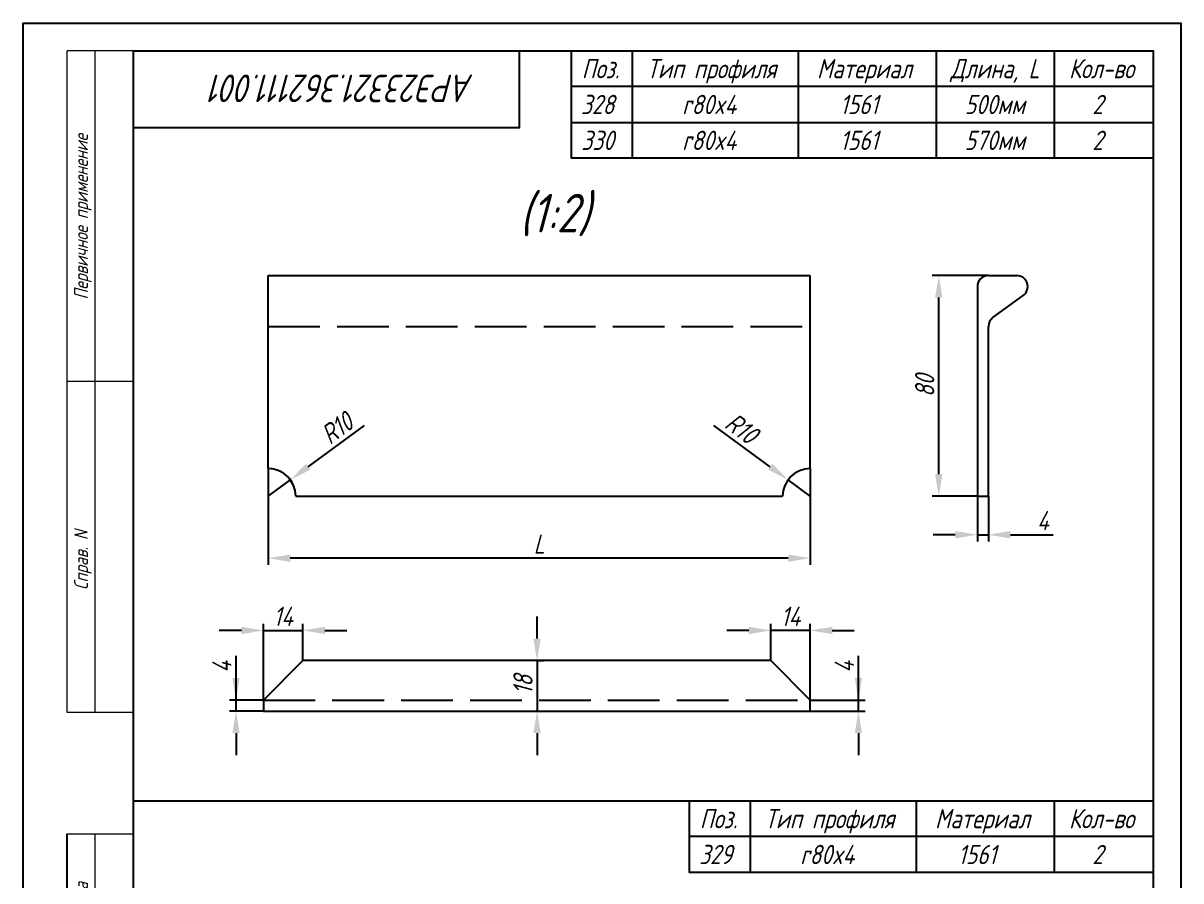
# Model space of a CAD drawing. Header units: millimetres. Extents: x -37166 to -34073, y -441 to 2979.
# Drawn here: x -35007 to -34797, y 741.8 to 897.4 of the extents above; entities that cross this region are included whole.
import ezdxf
from ezdxf.enums import TextEntityAlignment as Align

# ---------------------------------------------------------------- set-up
doc = ezdxf.new("R2010")
doc.units = ezdxf.units.MM
doc.header["$PDSIZE"] = -1
doc.linetypes.add('Short_dashed', pattern=[5, 3.75, -1.25])
doc.linetypes.add('SLD-Сплошная', pattern=[0])
for name, color, linetype in [('Frame', 6, 'Continuous'), ('ОСНОВНАЯ_НАДПИСЬ', 7, 'SLD-Сплошная'), ('ЧЕРТЕЖ', 7, 'Continuous')]:
    doc.layers.add(name, color=color, linetype=linetype)
doc.styles.add('SLDTEXTSTYLE0', font='ГОСТ тип А наклонный.ttf')
doc.styles.get("Standard").update_dxf_attribs({"font": 'ГОСТ тип А наклонный.ttf'})
doc.styles.add('ГОСТ', font='ГОСТ тип А.ttf', dxfattribs={"oblique": 15})
doc.dimstyles.new('dim1', dxfattribs={"dimtxt": 3.5, "dimasz": 4, "dimexe": 1.2, "dimexo": 0, "dimgap": 0.8, "dimtad": 1, "dimdec": 0, "dimdsep": 46, "dimtxsty": 'Standard', "dimcen": 5, "dimadec": 0, "dimazin": 0, "dimtfac": 1, "dimtdec": 0, "dimtmove": 0, "dimatfit": 3, "dimfxl": 0, "dimtolj": 1, "dimtzin": 0, "dimarcsym": 0})

# ---------------------------------------------------------------- blocks, each defined once
blk = doc.blocks.new('stamp-side-22600')
at = {"layer": 'Frame'}
blk.add_line((-12, 0), (-12, 145), dxfattribs=at)
at = {"layer": 'Frame', "lineweight": 13}
for p, q in [((-12, 145), (0, 145)), ((-12, 110), (0, 110)), ((0, 85), (-12, 85)), ((-12, 60), (0, 60)), ((0, 25), (-12, 25)), ((0, 0), (-12, 0))]:
    blk.add_line(p, q, dxfattribs=at)
at = {"layer": 'Frame', "color": 7, "lineweight": 13}
blk.add_line((-7, 145), (-7, 0), dxfattribs=at)
at = {"color": 7, "lineweight": 13, "style": 'ГОСТ', "oblique": 15}
for s, p in [('Подпись и дата', (-8.25, 115.55)), ('Инв. N дубл.', (-8.25, 88.76)), ('Взамен инв. N', (-8.25, 61.42)), ('Подпись и дата', (-8.25, 30.25)), ('Инв. N подл.', (-8.25, 2.97))]:
    blk.add_text(s, height=2.5, rotation=90, dxfattribs=at).set_placement(p)
blk = doc.blocks.new('stamp-side-w22600')
at = {"layer": 'Frame', "lineweight": 13}
for p, q in [((0, 287), (-12, 287)), ((-12, 167), (-12, 287)), ((0, 227), (-12, 227)), ((0, 167), (-12, 167))]:
    blk.add_line(p, q, dxfattribs=at)
at = {"layer": 'Frame', "color": 7, "lineweight": 13}
blk.add_line((-7, 287), (-7, 167), dxfattribs=at)
blk.add_blockref('stamp-side-22600', (0, 0))
at = {"color": 7, "lineweight": 13, "style": 'ГОСТ', "oblique": 15}
for s, p in [('Первичное применение', (-8.25, 241.89)), ('Справ. N', (-8.25, 189.23))]:
    blk.add_text(s, height=2.5, rotation=90, dxfattribs=at).set_placement(p)
blk = doc.blocks.new('A4-vert-gost-02-Neptun')
at = {"layer": 'Frame', "color": 7}
blk.add_lwpolyline([(0, 0), (0, 297), (210, 297), (210, 0)], close=True, dxfattribs=at)
at = {"layer": 'Frame'}
blk.add_lwpolyline([(20, 5), (20, 292), (205, 292), (205, 5)], close=True, dxfattribs=at)
blk.add_lwpolyline([(90, 292), (90, 278), (20, 278)], dxfattribs=at)
blk.add_blockref('stamp-side-w22600', (20, 5))
at = {"layer": 'ОСНОВНАЯ_НАДПИСЬ', "lineweight": 13, "style": 'SLDTEXTSTYLE0', "oblique": 7.5}
blk.add_attdef('PAGE', text='', height=3.5, dxfattribs=at).set_placement((199.52, 7.97), align=Align.CENTER)
at = {"layer": 'ЧЕРТЕЖ', "style": 'ГОСТ', "oblique": 15}
blk.add_attdef('НОМЕР ЧЕРТЕЖА', text='', height=5, rotation=180, dxfattribs=at).set_placement((58.02, 285.18), align=Align.MIDDLE_CENTER)
blk.add_attdef('Номер чертежа', text='', height=7, dxfattribs=at).set_placement((141.15, 13.28), align=Align.MIDDLE_CENTER)
blk = doc.blocks.new('*D6819')
at = {"color": 0, "lineweight": -2}
for p, q in [((-34962.55, 816.58), (-34962.55, 799.13)), ((-34864.22, 816.58), (-34864.22, 799.13)), ((-34868.22, 800.33), (-34958.55, 800.33))]:
    blk.add_line(p, q, dxfattribs=at)
at = {"color": 0}
for points in [[(-34958.55, 801), (-34958.55, 799.66), (-34962.55, 800.33)], [(-34868.22, 799.66), (-34868.22, 801), (-34864.22, 800.33)]]:
    blk.add_solid(points, dxfattribs=at)
at = {"layer": 'Defpoints', "color": 0}
for p in [(-34962.55, 816.58), (-34864.22, 816.58), (-34962.55, 800.33)]:
    blk.add_point(p, dxfattribs=at)
at = {"color": 0, "insert": (-34913.39, 802.88), "char_height": 3.5, "attachment_point": 5}
blk.add_mtext('\\A1;L', dxfattribs=at)
blk = doc.blocks.new('*D6820')
at = {"color": 0, "lineweight": -2}
for p, q in [((-34833.9, 811.58), (-34833.9, 803.38)), ((-34831.9, 811.58), (-34831.9, 803.38)), ((-34837.9, 804.58), (-34841.9, 804.58)), ((-34833.9, 804.58), (-34831.9, 804.58)), ((-34827.9, 804.58), (-34820.14, 804.58))]:
    blk.add_line(p, q, dxfattribs=at)
at = {"color": 0}
for points in [[(-34837.9, 803.91), (-34837.9, 805.25), (-34833.9, 804.58)], [(-34827.9, 805.25), (-34827.9, 803.91), (-34831.9, 804.58)]]:
    blk.add_solid(points, dxfattribs=at)
at = {"layer": 'Defpoints', "color": 0}
for p in [(-34833.9, 811.58), (-34831.9, 811.58), (-34831.9, 804.58)]:
    blk.add_point(p, dxfattribs=at)
at = {"color": 0, "insert": (-34822.02, 807.13), "char_height": 3.5, "attachment_point": 5}
blk.add_mtext('\\A1;4', dxfattribs=at)
blk = doc.blocks.new('*D6821')
at = {"color": 0, "lineweight": -2}
for p, q in [((-34831.9, 851.58), (-34842.1, 851.58)), ((-34840.9, 815.58), (-34840.9, 847.58)), ((-34833.9, 811.58), (-34842.1, 811.58))]:
    blk.add_line(p, q, dxfattribs=at)
at = {"color": 0}
for points in [[(-34840.23, 847.58), (-34841.57, 847.58), (-34840.9, 851.58)], [(-34841.57, 815.58), (-34840.23, 815.58), (-34840.9, 811.58)]]:
    blk.add_solid(points, dxfattribs=at)
at = {"layer": 'Defpoints', "color": 0}
for p in [(-34840.9, 851.58), (-34831.9, 851.58), (-34833.9, 811.58)]:
    blk.add_point(p, dxfattribs=at)
at = {"color": 0, "insert": (-34843.45, 831.58), "char_height": 3.5, "attachment_point": 5, "rotation": 90}
blk.add_mtext('\\A1;80', dxfattribs=at)
blk = doc.blocks.new('*D6822')
at = {"color": 0, "lineweight": -2}
for p, q in [((-34913.77, 785.75), (-34913.77, 789.75)), ((-34913.77, 781.75), (-34912.57, 781.75)), ((-34913.77, 781.75), (-34913.77, 772.6)), ((-34913.77, 772.6), (-34912.57, 772.6)), ((-34913.77, 768.6), (-34913.77, 764.6))]:
    blk.add_line(p, q, dxfattribs=at)
at = {"color": 0}
for points in [[(-34914.44, 785.75), (-34913.1, 785.75), (-34913.77, 781.75)], [(-34913.1, 768.6), (-34914.44, 768.6), (-34913.77, 772.6)]]:
    blk.add_solid(points, dxfattribs=at)
at = {"layer": 'Defpoints', "color": 0}
for p in [(-34913.77, 781.75), (-34913.77, 772.6), (-34913.77, 772.6)]:
    blk.add_point(p, dxfattribs=at)
at = {"color": 0, "insert": (-34916.32, 777.36), "char_height": 3.5, "attachment_point": 5, "rotation": 90}
blk.add_mtext('\\A1;18', dxfattribs=at)
blk = doc.blocks.new('*D6823')
at = {"color": 0, "lineweight": -2}
for p, q in [((-34968.38, 778.6), (-34968.38, 782.6)), ((-34968.38, 774.6), (-34968.38, 782.48)), ((-34963.41, 774.6), (-34969.58, 774.6)), ((-34968.38, 772.6), (-34968.38, 774.6)), ((-34963.41, 772.6), (-34969.58, 772.6)), ((-34968.38, 768.6), (-34968.38, 764.6))]:
    blk.add_line(p, q, dxfattribs=at)
at = {"color": 0}
for points in [[(-34969.04, 778.6), (-34967.71, 778.6), (-34968.38, 774.6)], [(-34967.71, 768.6), (-34969.04, 768.6), (-34968.38, 772.6)]]:
    blk.add_solid(points, dxfattribs=at)
at = {"layer": 'Defpoints', "color": 0}
for p in [(-34968.38, 774.6), (-34963.41, 774.6), (-34963.41, 772.6)]:
    blk.add_point(p, dxfattribs=at)
at = {"color": 0, "insert": (-34970.93, 780.6), "char_height": 3.5, "attachment_point": 5, "rotation": 90}
blk.add_mtext('\\A1;4', dxfattribs=at)
blk = doc.blocks.new('*D6824')
at = {"color": 0, "lineweight": -2}
for p, q in [((-34963.41, 774.6), (-34963.41, 788.43)), ((-34956.26, 781.75), (-34956.26, 788.43)), ((-34967.41, 787.23), (-34971.41, 787.23)), ((-34963.41, 787.23), (-34956.26, 787.23)), ((-34952.26, 787.23), (-34948.26, 787.23))]:
    blk.add_line(p, q, dxfattribs=at)
at = {"color": 0}
for points in [[(-34967.41, 786.56), (-34967.41, 787.89), (-34963.41, 787.23)], [(-34952.26, 787.89), (-34952.26, 786.56), (-34956.26, 787.23)]]:
    blk.add_solid(points, dxfattribs=at)
at = {"layer": 'Defpoints', "color": 0}
for p in [(-34956.26, 787.23), (-34956.26, 781.75), (-34963.41, 774.6)]:
    blk.add_point(p, dxfattribs=at)
at = {"color": 0, "insert": (-34959.84, 789.78), "char_height": 3.5, "attachment_point": 5}
blk.add_mtext('\\A1;14', dxfattribs=at)
blk = doc.blocks.new('*D6825')
at = {"color": 0, "lineweight": -2}
for p, q in [((-34855.48, 778.6), (-34855.48, 782.6)), ((-34855.48, 774.6), (-34855.48, 782.48)), ((-34864.22, 774.6), (-34854.28, 774.6)), ((-34855.48, 772.6), (-34855.48, 774.6)), ((-34864.22, 772.6), (-34854.28, 772.6)), ((-34855.48, 768.6), (-34855.48, 764.6))]:
    blk.add_line(p, q, dxfattribs=at)
at = {"color": 0}
for points in [[(-34856.15, 778.6), (-34854.82, 778.6), (-34855.48, 774.6)], [(-34854.82, 768.6), (-34856.15, 768.6), (-34855.48, 772.6)]]:
    blk.add_solid(points, dxfattribs=at)
at = {"layer": 'Defpoints', "color": 0}
for p in [(-34864.22, 774.6), (-34855.48, 774.6), (-34864.22, 772.6)]:
    blk.add_point(p, dxfattribs=at)
at = {"color": 0, "insert": (-34858.03, 780.6), "char_height": 3.5, "attachment_point": 5, "rotation": 90}
blk.add_mtext('\\A1;4', dxfattribs=at)
blk = doc.blocks.new('*D6826')
at = {"color": 0, "lineweight": -2}
for p, q in [((-34871.36, 781.75), (-34871.36, 788.43)), ((-34864.22, 774.6), (-34864.22, 788.43)), ((-34875.36, 787.23), (-34879.36, 787.23)), ((-34864.22, 787.23), (-34871.36, 787.23)), ((-34860.22, 787.23), (-34856.22, 787.23))]:
    blk.add_line(p, q, dxfattribs=at)
at = {"color": 0}
for points in [[(-34875.36, 786.56), (-34875.36, 787.89), (-34871.36, 787.23)], [(-34860.22, 787.89), (-34860.22, 786.56), (-34864.22, 787.23)]]:
    blk.add_solid(points, dxfattribs=at)
at = {"layer": 'Defpoints', "color": 0}
for p in [(-34871.36, 787.23), (-34871.36, 781.75), (-34864.22, 774.6)]:
    blk.add_point(p, dxfattribs=at)
at = {"color": 0, "insert": (-34867.79, 789.78), "char_height": 3.5, "attachment_point": 5}
blk.add_mtext('\\A1;14', dxfattribs=at)
blk = doc.blocks.new('*D6827')
at = {"color": 0, "lineweight": -2}
for p, q in [((-34871.48, 816.9), (-34881.69, 824.4)), ((-34864.22, 811.58), (-34868.25, 814.54))]:
    blk.add_line(p, q, dxfattribs=at)
at = {"color": 0}
blk.add_solid([(-34871.87, 816.37), (-34871.08, 817.44), (-34868.25, 814.54)], dxfattribs=at)
at = {"layer": 'Defpoints', "color": 0}
for p in [(-34868.25, 814.54), (-34864.22, 811.58)]:
    blk.add_point(p, dxfattribs=at)
at = {"color": 0, "insert": (-34876.69, 823.89), "char_height": 3.5, "attachment_point": 5, "rotation": 323.73}
blk.add_mtext('\\A1;R10', dxfattribs=at)
blk = doc.blocks.new('*D6828')
at = {"color": 0, "lineweight": -2}
for p, q in [((-34955.3, 816.9), (-34945.08, 824.4)), ((-34962.55, 811.58), (-34958.52, 814.54))]:
    blk.add_line(p, q, dxfattribs=at)
blk.add_arc((-34962.55, 811.58), 5, 22.4858, 90, dxfattribs=at)
at = {"color": 0}
blk.add_solid([(-34955.69, 817.44), (-34954.9, 816.37), (-34958.52, 814.54)], dxfattribs=at)
at = {"layer": 'Defpoints', "color": 0}
for p in [(-34958.52, 814.54), (-34962.55, 811.58)]:
    blk.add_point(p, dxfattribs=at)
at = {"color": 0, "insert": (-34950.08, 823.89), "char_height": 3.5, "attachment_point": 5, "rotation": 36.27}
blk.add_mtext('\\A1;R10', dxfattribs=at)

msp = doc.modelspace()

# ---------------------------------------------------------------- linework, layer by layer
at = {"color": 6, "ltscale": 0.05}
for p, q in [((-34896.525, 892.351), (-34896.525, 872.851)), ((-34866.399, 892.351), (-34866.399, 872.851)), ((-34841.35, 892.351), (-34841.35, 872.851)), ((-34819.991, 892.351), (-34819.991, 872.851)), ((-34801.991, 885.851), (-34907.525, 885.851)), ((-34875.116, 756.343), (-34875.116, 743.343)), ((-34844.991, 756.343), (-34844.991, 743.343)), ((-34819.991, 756.343), (-34819.991, 743.343)), ((-34801.991, 749.843), (-34886.116, 749.843))]:
    msp.add_line(p, q, dxfattribs=at)
at = {"color": 7}
msp.add_line((-34907.525, 879.351), (-34801.991, 879.351), dxfattribs=at)
at = {"color": 1}
for p, q in [((-34962.552, 851.581), (-34864.22, 851.581)), ((-34962.552, 816.581), (-34962.552, 851.581)), ((-34864.22, 816.581), (-34864.22, 851.581)), ((-34831.9, 851.581), (-34826.755, 851.581)), ((-34833.9, 849.581), (-34833.9, 847.966)), ((-34833.9, 847.966), (-34833.9, 843.946)), ((-34831.079, 843.946), (-34825.576, 847.966)), ((-34833.9, 843.946), (-34833.9, 842.331)), ((-34833.9, 842.331), (-34833.9, 811.581)), ((-34831.9, 811.581), (-34831.9, 842.331)), ((-34957.552, 811.581), (-34869.22, 811.581)), ((-34833.9, 811.581), (-34831.9, 811.581))]:
    msp.add_line(p, q, dxfattribs=at)
at = {"color": 1, "linetype": 'Short_dashed', "ltscale": 2.5}
for p, q in [((-34962.552, 842.331), (-34864.22, 842.331)), ((-34963.408, 774.601), (-34864.22, 774.601))]:
    msp.add_line(p, q, dxfattribs=at)
at = {"color": 6}
msp.add_line((-34986.991, 756.343), (-34801.991, 756.343), dxfattribs=at)
at = {"color": 6, "ltscale": 0.05}
for points in [[(-34907.525, 892.351), (-34801.991, 892.351), (-34801.991, 872.851), (-34907.525, 872.851)], [(-34886.116, 756.343), (-34801.991, 756.343), (-34801.991, 743.343), (-34886.116, 743.343)]]:
    msp.add_lwpolyline(points, close=True, dxfattribs=at)
at = {"color": 1}
msp.add_lwpolyline([(-34956.263, 781.746), (-34963.408, 774.601), (-34963.408, 772.601), (-34864.22, 772.601), (-34864.22, 774.601), (-34871.364, 781.746)], close=True, dxfattribs=at)
for centre, radius, start, end in [((-34831.9, 849.581), 2, 90, 180), ((-34826.755, 849.581), 2, 306.14367, 90), ((-34829.9, 842.331), 2, 126.14367, 180), ((-34962.552, 811.581), 5, 0, 90), ((-34864.22, 811.581), 5, 90, 180)]:
    msp.add_arc(centre, radius, start, end, dxfattribs=at)

# ---------------------------------------------------------------- block references
at = {"color": 2, "lineweight": 100, "ltscale": 0.4}
ref = msp.add_blockref('A4-vert-gost-02-Neptun', (-35006.989, 600.351), dxfattribs=at)
ref.add_attrib('НОМЕР ЧЕРТЕЖА', 'АРЭ23321.362111.001', dxfattribs={"layer": 'ЧЕРТЕЖ', "height": 5, "rotation": 180, "style": 'ГОСТ', "oblique": 15}).set_placement((-34948.967, 885.531), align=Align.MIDDLE_CENTER)

# ---------------------------------------------------------------- texts
at = {"color": 7, "char_height": 3.5, "attachment_point": 2, "style": 'ГОСТ'}
for s, insert in [('{\\A1;Поз.}', (-34902.262, 890.851)), ('{\\A1;Тип профиля}', (-34882.12, 890.851)), ('{\\A1;Материал}', (-34854.383, 890.851)), ('{\\A1;Длина, L}', (-34830.695, 890.851)), ('{\\A1;Кол-во}', (-34811.39, 890.851)), ('328', (-34902.787, 884.351)), ('{\\A1;r80x4}', (-34882.543, 884.351)), ('{\\A1;1561}', (-34855.361, 884.351)), ('500{\\A1;мм}', (-34830.742, 884.351)), ('2', (-34812.082, 884.351)), ('330', (-34902.787, 877.851)), ('{\\A1;r80x4}', (-34882.543, 877.851)), ('{\\A1;1561}', (-34855.361, 877.851)), ('570{\\A1;мм}', (-34830.742, 877.851)), ('2', (-34812.082, 877.851)), ('{\\A1;Поз.}', (-34880.853, 754.843)), ('{\\A1;Тип профиля}', (-34860.711, 754.843)), ('{\\A1;Материал}', (-34832.975, 754.843)), ('{\\A1;Кол-во}', (-34811.39, 754.843)), ('329', (-34881.378, 748.343)), ('{\\A1;r80x4}', (-34861.134, 748.343)), ('{\\A1;1561}', (-34833.953, 748.343)), ('2', (-34812.082, 748.343))]:
    msp.add_mtext(s, dxfattribs=dict(at, insert=insert))

# ---------------------------------------------------------------- dimensions: what is measured, and where the dimension line sits
for base, p1, p2, angle, picture, middle in [((-34840.9, 851.581), (-34833.9, 811.581), (-34831.9, 851.581), 90, '*D6821', (-34843.45, 831.581)), ((-34956.263, 787.226), (-34963.408, 774.601), (-34956.263, 781.746), 180, '*D6824', (-34959.835, 789.776))]:
    dim = msp.add_linear_dim(base=base, p1=p1, p2=p2, angle=angle, dimstyle='dim1', override={"dimscale": 1, "dimlfac": 2, "dimtxsty": 'Standard', "dimsah": 1, "dimtolj": 1})
    dim.commit()
    dim.dimension.update_dxf_attribs({"geometry": picture, "text_midpoint": middle})
for center, mpoint, picture, middle in [((-34962.552, 811.581), (-34958.521, 814.539), '*D6828', (-34948.576, 821.836)), ((-34864.22, 811.581), (-34868.251, 814.539), '*D6827', (-34878.196, 821.836))]:
    dim = msp.add_radius_dim(center=center, mpoint=mpoint, dimstyle='dim1', override={"dimscale": 1, "dimlfac": 2, "dimtxsty": 'Standard', "dimsah": 1, "dimtolj": 1})
    dim.commit()
    dim.dimension.update_dxf_attribs({"geometry": picture, "text_midpoint": middle, "dimtype": 164})
dim = msp.add_linear_dim(base=(-34962.552, 800.329), p1=(-34864.22, 816.581), p2=(-34962.552, 816.581), angle=180, text='L', dimstyle='dim1', override={"dimscale": 1, "dimlfac": 2, "dimtxsty": 'Standard', "dimsah": 1, "dimtolj": 1})
dim.commit()
dim.dimension.update_dxf_attribs({"geometry": '*D6819', "text_midpoint": (-34913.386, 800.329), "dimtype": 160})
for base, p1, p2, picture, middle in [((-34831.9, 804.581), (-34833.9, 811.581), (-34831.9, 811.581), '*D6820', (-34822.018, 807.131)), ((-34871.364, 787.226), (-34864.22, 774.601), (-34871.364, 781.746), '*D6826', (-34867.792, 789.776))]:
    dim = msp.add_linear_dim(base=base, p1=p1, p2=p2, dimstyle='dim1', override={"dimscale": 1, "dimlfac": 2, "dimtxsty": 'Standard', "dimsah": 1, "dimtolj": 1})
    dim.commit()
    dim.dimension.update_dxf_attribs({"geometry": picture, "text_midpoint": middle})
for base, p1, p2, override, picture, middle in [((-34913.771, 772.601), (-34913.771, 781.746), (-34913.771, 772.601), {"dimscale": 1, "dimlfac": 2, "dimsah": 1}, '*D6822', (-34913.771, 777.362)), ((-34968.376, 774.601), (-34963.408, 772.601), (-34963.408, 774.601), {"dimscale": 1, "dimlfac": 2, "dimsah": 1, "dimtmove": 1}, '*D6823', (-34968.215, 780.601)), ((-34855.482, 774.601), (-34864.22, 772.601), (-34864.22, 774.601), {"dimscale": 1, "dimlfac": 2, "dimsah": 1, "dimtmove": 1}, '*D6825', (-34855.482, 780.601))]:
    dim = msp.add_linear_dim(base=base, p1=p1, p2=p2, angle=90, dimstyle='dim1', override=override)
    dim.commit()
    dim.dimension.update_dxf_attribs({"geometry": picture, "text_midpoint": middle, "dimtype": 160})

# ---------------------------------------------------------------- next in the draw order: texts
at = {"color": 7, "insert": (-34916.971, 858.71), "char_height": 7, "attachment_point": 7, "style": 'ГОСТ', "bg_fill": 2}
msp.add_mtext('{\\A1;(1:2)}', dxfattribs=at)

doc.saveas('drawing.dxf')
